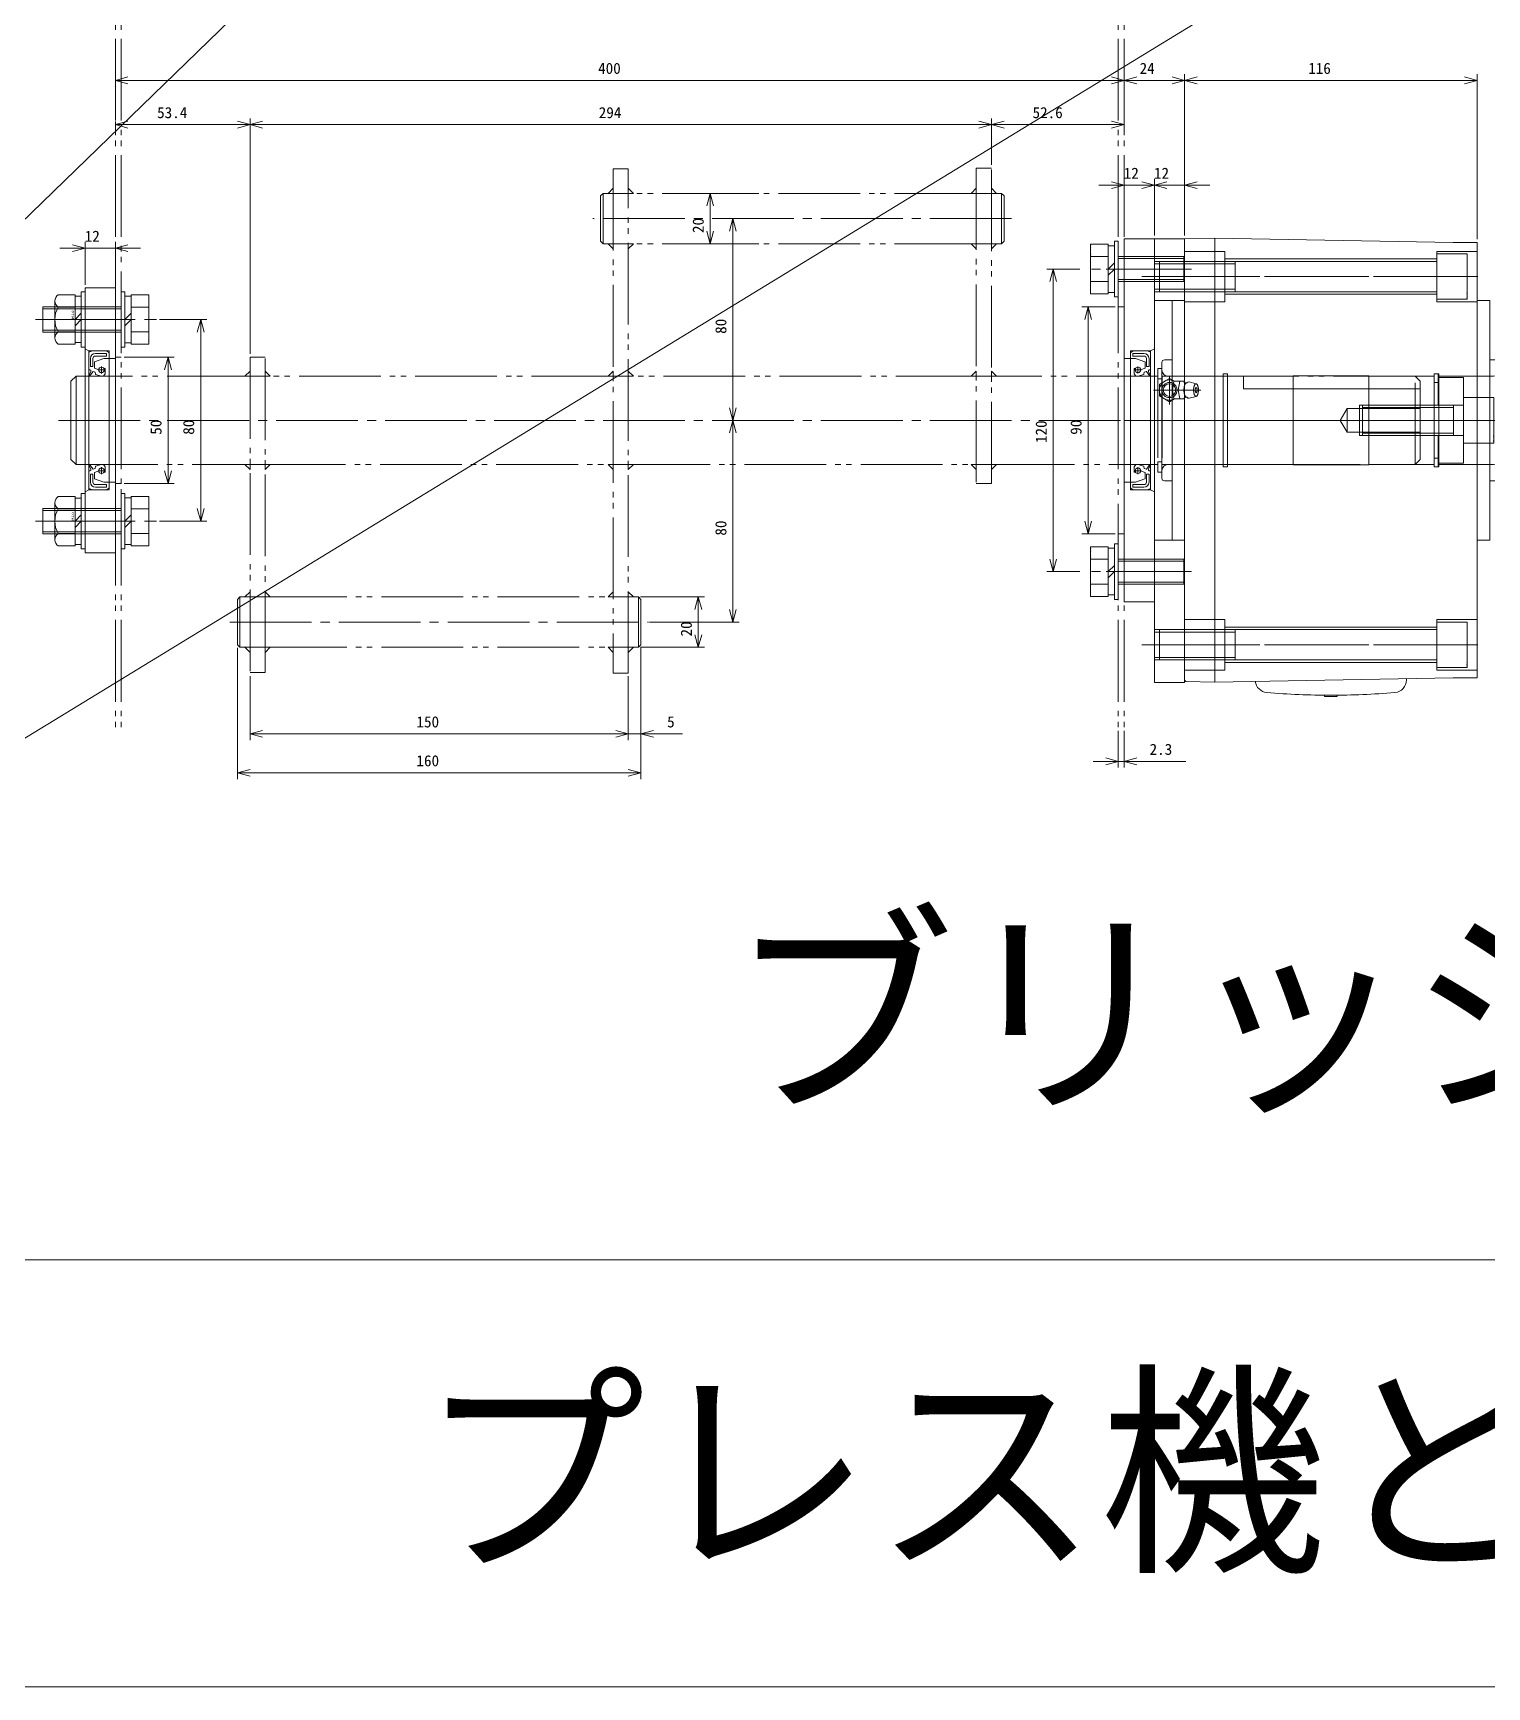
# Model space of a CAD drawing. Units: millimetres at full size. Extents: x -19442 to 19442, y -5866 to 5866.
# Drawn here: x -10055 to -9479, y 955 to 1610 of the extents above; entities that cross this region are included whole.
import ezdxf
from ezdxf.enums import TextEntityAlignment as Align

# ---------------------------------------------------------------- set-up
doc = ezdxf.new("R2010")
doc.units = ezdxf.units.MM
doc.header["$LTSCALE"] = 3.6
doc.linetypes.add('CHAIN2', pattern=[12, 9, -1, 1, -1])
doc.linetypes.add('DOUBLE_CHAIN2', pattern=[12.8, 9, -1, 0.6, -0.6, 0.6, -1])
for name, color, linetype, lineweight in [('0-2_06_PHANTOM', 2, 'DOUBLE_CHAIN2', 9), ('0-3_04_HIDDEN', 7, 'Continuous', 9), ('0-4_05_CENTER', 2, 'CHAIN2', 9), ('0-5_08_DIM', 3, 'Continuous', 9), ('0-6_0', 2, 'Continuous', 9), ('0-7_10_DRAFT', 1, 'Continuous', 9), ('0-8_03_かくれ線', 5, 'Continuous', 9), ('0-9_04_中心線', 4, 'CHAIN2', 9)]:
    doc.layers.add(name, color=color, linetype=linetype, lineweight=lineweight)
doc.styles.add('ＭＳ ゴシック', font='')
doc.styles.get('ＭＳ ゴシック').set_extended_font_data('MS Gothic')

# ---------------------------------------------------------------- blocks, each defined once
blk = doc.blocks.new('A$C7E374867_1')
at = {"layer": '0-6_0', "color": 134, "linetype": 'CHAIN2'}
blk.add_line((0, -29), (0, 14), dxfattribs=at)
at = {"layer": '0-6_0', "color": 134}
for p, q in [((-9.815, 11), (9.815, 11)), ((-9.815, 4), (-9.815, 11)), ((-4.908, 4), (-4.908, 11)), ((4.907, 4), (4.907, 11)), ((9.815, 4), (9.815, 11)), ((-11, 1.5), (11, 1.5)), ((-11, 1.5), (-11, 0)), ((-11, 0), (11, 0)), ((9.815, 4), (-9.815, 4)), ((-9.25, 4), (-9.25, 1.5)), ((-5, -26), (-5, 0)), ((-4.188, -26), (-4.188, 0)), ((0, 1.5), (-2.5, 4)), ((0, 4), (2.5, 1.5)), ((4.188, -26), (4.188, 0)), ((5, -26), (5, 0)), ((9.25, 1.5), (9.25, 4)), ((11, 0), (11, 1.5)), ((-5, -26), (5, -26))]:
    blk.add_line(p, q, dxfattribs=at)
at = {"layer": '0-7_10_DRAFT', "style": 'ＭＳ ゴシック', "width": 1.8}
blk.add_text('BT-M10x30L,SW,PW', height=0.2199, dxfattribs=at).set_placement((5.052, 10.658), align=Align.BOTTOM_LEFT)
blk = doc.blocks.new('B-M6Fa_1')
at = {"layer": '0-4_05_CENTER'}
for p, q in [((6.37, 0), (-12.407, 0)), ((0, 5.7), (0, -5.7))]:
    blk.add_line(p, q, dxfattribs=at)
at = {"layer": '0-6_0'}
for p, q in [((-7.75, 3.25), (-10.52, 2.5)), ((-5.95, 3.02), (-5.86, 3.5)), ((-1.78, 3.5), (-5.86, 3.5)), ((-3.44, 0), (-4.09, 3.5)), ((-3.44, 0), (-4.09, -3.5)), ((0.001, 4.619), (-1.938, 3.5)), ((-1.13, 0), (-1.78, 3.5)), ((-1.13, 0), (-1.78, -3.5)), ((4.001, 2.31), (0, 4.619)), ((4, -2.309), (4.001, 2.31)), ((-7.766, -3.246), (-10.52, -2.5)), ((-5.95, -3.03), (-5.86, -3.5)), ((-1.78, -3.5), (-5.86, -3.5)), ((0, -4.619), (-1.948, -3.5)), ((-0.001, -4.619), (4.001, -2.309))]:
    blk.add_line(p, q, dxfattribs=at)
for centre, radius, start, end in [((-4.917, 0), 6.553, 177.9664, 180.03989), ((-5.052, 0.005), 6.418, 175.85059, 177.96785), ((-5.349, 0.027), 6.12, 173.63202, 175.8523), ((-5.805, 0.079), 5.662, 171.24382, 173.64406), ((-6.362, 0.165), 5.097, 168.58025, 171.24551), ((-6.894, 0.273), 4.555, 165.59815, 168.58094), ((-7.784, 0.506), 3.635, 161.93405, 165.67588), ((-8.649, 0.788), 2.725, 156.94498, 161.9221), ((-8.776, 0.839), 2.588, 151.65853, 156.89798), ((-9.946, 1.496), 1.246, 141.72153, 152.69334), ((-10.461, 1.897), 0.595, 118.51372, 141.30554), ((-10.361, 1.708), 0.808, 101.48245, 118.31354), ((-10.679, 1.707), 0.809, 61.81619, 78.66177), ((-10.579, 1.897), 0.594, 38.75653, 61.62661), ((-11.087, 1.501), 1.238, 27.39046, 38.35018), ((-12.258, 0.842), 2.581, 23.13411, 28.41486), ((-12.388, 0.789), 2.722, 18.09944, 23.08688), ((-13.253, 0.507), 3.631, 14.34658, 18.08793), ((-14.14, 0.274), 4.549, 11.43597, 14.42398), ((-14.674, 0.166), 5.094, 8.76936, 11.43673), ((-15.233, 0.079), 5.659, 6.36998, 8.77107), ((-15.688, 0.027), 6.117, 4.16079, 6.38204), ((-15.986, 0.005), 6.416, 2.04476, 4.16249), ((-16.122, 0), 6.552, 359.97243, 2.04622), ((-7.61, 2.29), 0.97, 35.33146, 98.29711), ((-6.62, 4.08), 1.254, 260.76464, 322.12504), ((-6.851, 2.269), 0.582, 73.64689, 86.90584), ((-6.825, 2.362), 0.486, 57.75197, 73.54546), ((-6.951, 2.166), 0.719, 46.87397, 57.55865), ((-7.178, 1.915), 1.056, 39.89055, 47.19995), ((-7.4, 1.729), 1.346, 34.20171, 39.89688), ((-7.713, 1.516), 1.725, 29.76636, 34.21198), ((-8.09, 1.299), 2.159, 26.24113, 29.81299), ((-8.48, 1.106), 2.595, 23.2795, 26.24598), ((-8.877, 0.935), 3.027, 20.74132, 23.28403), ((-9.303, 0.773), 3.483, 18.5387, 20.75273), ((-9.736, 0.628), 3.94, 16.58691, 18.54062), ((-10.142, 0.507), 4.363, 14.82437, 16.58861), ((-10.551, 0.398), 4.786, 13.21736, 14.82857), ((-10.952, 0.304), 5.198, 11.73384, 13.21813), ((-11.312, 0.229), 5.566, 10.34855, 11.7346), ((-11.659, 0.165), 5.918, 9.04756, 10.35061), ((-11.982, 0.114), 6.246, 7.81202, 9.04796), ((-12.258, 0.076), 6.525, 6.62939, 7.81242), ((-12.509, 0.047), 6.777, 5.49258, 6.63058), ((-12.727, 0.026), 6.996, 4.38928, 5.49284), ((-12.894, 0.013), 7.164, 3.31189, 4.38953), ((-13.028, 0.005), 7.298, 2.256, 3.31272), ((-13.125, 0.001), 7.395, 1.21107, 2.2562), ((-13.17, 0), 7.44, 0.17244, 1.21127), ((-13.177, 0), 7.447, 359.13759, 0.17316), ((0, 0), 3.998, 241.09409, 118.90598), ((-4.921, 0), 6.549, 180.03374, 182.10861), ((-5.06, -0.006), 6.41, 182.1069, 184.22667), ((-5.363, -0.028), 6.106, 184.22514, 186.45033), ((-5.824, -0.082), 5.642, 186.43876, 188.84701), ((-6.371, -0.167), 5.088, 188.84476, 191.51517), ((-6.944, -0.284), 4.504, 191.51275, 194.52981), ((-7.807, -0.512), 3.611, 194.46606, 198.22866), ((-8.581, -0.766), 2.796, 198.23555, 203.09549), ((-8.996, -0.943), 2.345, 203.09118, 208.88224), ((-9.959, -1.491), 1.238, 208.19575, 219.18137), ((-10.343, -1.8), 0.744, 219.46477, 237.72824), ((-10.505, -2.073), 0.427, 236.54204, 268.20608), ((-10.536, -2.068), 0.432, 272.36908, 303.83259), ((-10.7, -1.797), 0.749, 302.6364, 320.7886), ((-11.091, -1.485), 1.249, 321.05895, 331.85798), ((-12.05, -0.941), 2.352, 331.18165, 336.93954), ((-12.463, -0.765), 2.8, 336.93566, 341.78999), ((-13.237, -0.51), 3.615, 341.79703, 345.55458), ((-14.102, -0.283), 4.509, 345.49083, 348.50417), ((-14.672, -0.166), 5.092, 348.50179, 351.1703), ((-15.219, -0.081), 5.645, 351.16805, 353.57517), ((-15.68, -0.028), 6.109, 353.56363, 355.78791), ((-15.982, -0.006), 6.412, 355.78637, 357.90563), ((-16.119, 0), 6.55, 357.90394, 359.97858), ((-7.61, -2.29), 0.968, 261.70278, 324.66854), ((-6.62, -4.08), 1.246, 37.87496, 99.23547), ((-6.875, -2.229), 0.626, 278.74543, 291.09629), ((-6.841, -2.321), 0.529, 291.19587, 305.7559), ((-6.995, -2.111), 0.789, 305.93802, 315.73234), ((-7.263, -1.841), 1.169, 315.40356, 322.02638), ((-7.49, -1.663), 1.458, 322.02507, 327.32419), ((-7.824, -1.449), 1.854, 327.31689, 331.47742), ((-8.218, -1.233), 2.304, 331.43327, 334.78891), ((-8.613, -1.046), 2.74, 334.78507, 337.60498), ((-9.017, -0.88), 3.177, 337.60097, 340.02824), ((-9.446, -0.723), 3.635, 340.01776, 342.14276), ((-9.878, -0.584), 4.088, 342.14116, 344.03036), ((-10.282, -0.468), 4.508, 344.02878, 345.73941), ((-10.687, -0.365), 4.927, 345.7355, 347.30257), ((-11.081, -0.276), 5.33, 347.30185, 348.75032), ((-11.433, -0.206), 5.69, 348.7496, 350.10503), ((-11.771, -0.147), 6.032, 350.10319, 351.38665), ((-12.084, -0.099), 6.349, 351.38625, 352.60565), ((-12.349, -0.065), 6.617, 352.60522, 353.77077), ((-12.587, -0.039), 6.855, 353.76965, 354.89377), ((-12.791, -0.02), 7.061, 354.89351, 355.9849), ((-12.945, -0.009), 7.215, 355.98466, 357.05355), ((-13.064, -0.003), 7.334, 357.05275, 358.1012), ((-13.147, 0), 7.417, 358.101, 359.13779), ((0, 0), 4, 298.95501, 299.99998)]:
    blk.add_arc(centre, radius, start, end, dxfattribs=at)
blk.add_ellipse((-10.582, 0), major_axis=(0, 1.05), ratio=0.382251, dxfattribs=at)
blk = doc.blocks.new('STWS35a_1')
at = {"layer": '0-6_0'}
for points in [[(1.6, 20.5), (0, 20.5), (0, 16.5), (1.6, 16.5)], [(1.6, -20.5), (0, -20.5), (0, -16.5), (1.6, -16.5)]]:
    blk.add_lwpolyline(points, close=True, dxfattribs=at)
at = {"layer": '0-7_10_DRAFT'}
blk.add_line((1.6, 0), (0, 0), dxfattribs=at)
blk = doc.blocks.new('AE2081E0a_1')
at = {"layer": '0-6_0'}
for p, q in [((0, 26.938), (0, 20.1)), ((0.979, 27.489), (0.055, 27.028)), ((0.979, 27.489), (0.055, 27.028)), ((6.969, 27.5), (1.024, 27.5)), ((6.969, 27.5), (1.024, 27.5)), ((0.1, 20), (0.553, 20)), ((2.173, 20.743), (2.173, 23.095)), ((3.9, 20), (2.236, 20.65)), ((2.24, 23.189), (5.984, 24.494)), ((7.05, 25.5), (2.607, 25.5)), ((3.625, 20), (6.375, 20)), ((5, 21.375), (5, 18.625)), ((6.4, 20.52), (5.97, 20.52)), ((6.017, 24.5), (7.9, 24.5)), ((6.5, 18.545), (6.5, 20.42)), ((1.767, 19.416), (2.459, 19.135)), ((1.767, -19.416), (2.459, -19.135)), ((5, -21.375), (5, -18.625)), ((6.5, -18.545), (6.5, -20.42)), ((0, -26.938), (0, -20.1)), ((0.1, -20), (0.553, -20)), ((2.173, -20.743), (2.173, -23.095)), ((3.9, -20), (2.236, -20.65)), ((2.24, -23.189), (5.984, -24.494)), ((7.05, -25.5), (2.607, -25.5)), ((3.625, -20), (6.375, -20)), ((6.4, -20.52), (5.97, -20.52)), ((6.017, -24.5), (7.9, -24.5)), ((0.979, -27.489), (0.055, -27.028)), ((0.979, -27.489), (0.055, -27.028)), ((6.969, -27.5), (1.024, -27.5)), ((6.969, -27.5), (1.024, -27.5))]:
    blk.add_line(p, q, dxfattribs=at)
for points in [[(0, 26.938), (0, 20.1), (0, 17.5)], [(2.607, 26.5), (7.05, 26.5), (7.05, 25.5)], [(7.76, 27), (7.724, 27), (7.026, 27.482)], [(7.76, 27), (7.724, 27), (7.026, 27.482)], [(8, 24.6), (8, 26.5), (7.86, 26.715), (7.86, 26.9)], [(8, 17.5), (8, 24.6), (8, 26.5), (7.86, 26.715), (7.86, 26.9)], [(0.803, 19.75), (0.803, 19.171), (0, 17.775), (0.292, 17.5), (1.649, 19.382)], [(1.607, 24.5), (1.607, 21.385), (0.607, 21.385), (0.607, 24.5)], [(2.549, 19.03), (2.673, 18.491), (2.673, 18.162)], [(2.673, 18.162), (5, 17.5), (5.837, 17.5), (6.484, 18.49)], [(0.803, -19.75), (0.803, -19.171), (0, -17.775), (0.292, -17.5), (1.649, -19.382)], [(0, -26.938), (0, -20.1), (0, -17.5)], [(2.549, -19.03), (2.673, -18.491), (2.673, -18.162)], [(2.673, -18.162), (5, -17.5), (5.837, -17.5), (6.484, -18.49)], [(8, -17.5), (8, -24.6), (8, -26.5), (7.86, -26.715), (7.86, -26.9)], [(1.607, -24.5), (1.607, -21.385), (0.607, -21.385), (0.607, -24.5)], [(2.607, -26.5), (7.05, -26.5), (7.05, -25.5)], [(8, -24.6), (8, -26.5), (7.86, -26.715), (7.86, -26.9)], [(7.76, -27), (7.724, -27), (7.026, -27.482)], [(7.76, -27), (7.724, -27), (7.026, -27.482)]]:
    blk.add_lwpolyline(points, dxfattribs=at)
for centre in [(5, 20), (5, -20)]:
    blk.add_circle(centre, 1.1, dxfattribs=at)
for centre, radius, start, end in [((0.1, 26.938), 0.1, 116.56505, 180), ((0.1, 26.938), 0.1, 116.56505, 180), ((2.607, 24.5), 2, 90, 180), ((1.024, 27.4), 0.1, 90, 116.56505), ((1.024, 27.4), 0.1, 90, 116.56505), ((6.969, 27.4), 0.1, 55.38044, 90), ((6.969, 27.4), 0.1, 55.38044, 90), ((7.76, 26.9), 0.1, 0, 90), ((7.76, 26.9), 0.1, 0, 90), ((0.1, 20.1), 0.1, 180, 270), ((0.553, 19.75), 0.25, 360, 90), ((2.607, 24.5), 1, 90, 180), ((2.273, 23.095), 0.1, 109.21481, 180), ((2.273, 20.743), 0.1, 180, 248.66025), ((5, 20), 1.1, 180, 28.18847), ((6.017, 24.4), 0.1, 90, 109.21481), ((6.4, 20.42), 0.1, 360, 90), ((7.9, 24.6), 0.1, 270, 0), ((1.73, 19.323), 0.1, 67.88461, 144.21845), ((2.402, 18.996), 0.15, 12.98752, 67.88461), ((6.4, 18.545), 0.1, 326.87019, 0), ((1.73, -19.323), 0.1, 215.78155, 292.11539), ((2.402, -18.996), 0.15, 292.11539, 347.01248), ((5, -20), 1.1, 331.81153, 180), ((6.4, -18.545), 0.1, 360, 33.12981), ((0.1, -20.1), 0.1, 90, 180), ((0.553, -19.75), 0.25, 270, 0), ((2.607, -24.5), 2, 180, 270), ((2.607, -24.5), 1, 180, 270), ((2.273, -20.743), 0.1, 111.33975, 180), ((2.273, -23.095), 0.1, 180, 250.78519), ((6.017, -24.4), 0.1, 250.78519, 270), ((6.4, -20.42), 0.1, 270, 0), ((7.9, -24.6), 0.1, 360, 90), ((0.1, -26.938), 0.1, 180, 243.43495), ((0.1, -26.938), 0.1, 180, 243.43495), ((1.024, -27.4), 0.1, 243.43495, 270), ((1.024, -27.4), 0.1, 243.43495, 270), ((6.969, -27.4), 0.1, 270, 304.61956), ((6.969, -27.4), 0.1, 270, 304.61956), ((7.76, -26.9), 0.1, 270, 360), ((7.76, -26.9), 0.1, 270, 0)]:
    blk.add_arc(centre, radius, start, end, dxfattribs=at)
at = {"layer": '0-7_10_DRAFT'}
for p, q in [((8, 17.5), (0, 17.5)), ((0, 0), (8, 0)), ((8, -17.5), (0, -17.5))]:
    blk.add_line(p, q, dxfattribs=at)
blk = doc.blocks.new('A$C115E53E3_1')
at = {"layer": '0-2_06_PHANTOM', "color": 7}
for p, q in [((-176, 90), (-314.5, 90)), ((-176, 70), (-314.5, 70)), ((-533, 17.5), (-533, -17.5)), ((-320, 17.5), (-458.5, 17.5)), ((-175.5, 17.5), (-314, 17.5)), ((-104, 17.5), (-169.5, 17.5)), ((-104, 17.5), (-104, -17.5)), ((-102.25, 16.5), (-104, 16.5)), ((-102.25, 17.5), (-102.25, -17.5)), ((-2, -17.5), (-2, 17.5)), ((-458.5, -17.5), (-320, -17.5)), ((-314, -17.5), (-175.5, -17.5)), ((-169.5, -17.5), (-104, -17.5)), ((-102.25, -16.5), (-104, -16.5)), ((-458, -70), (-319.5, -70)), ((-458, -90), (-319.5, -90))]:
    blk.add_line(p, q, dxfattribs=at)
for points in [[(-314, -100.254), (-314, 99.746), (-320, 99.746), (-320, -100.254)], [(-176, 100), (-176, -25.106), (-170, -25.106), (-170, 100)], [(-458, -100), (-458, 25.106), (-464, 25.106), (-464, -100)]]:
    blk.add_lwpolyline(points, close=True, dxfattribs=at)
at = {"layer": '0-2_06_PHANTOM', "color": 3}
for points in [[(-320, 90), (-322, 90), (-320, 92)], [(-314, 90), (-312, 90), (-314, 92)], [(-176, 90), (-178, 90), (-176, 92)], [(-170, 90), (-168, 90), (-170, 92)], [(-320, 70), (-322, 70), (-320, 68)], [(-314, 70), (-312, 70), (-314, 68)], [(-176, 70), (-178, 70), (-176, 68)], [(-170, 70), (-168, 70), (-170, 68)], [(-464, 17.5), (-466, 17.5), (-464, 19.5)], [(-458, 17.5), (-456, 17.5), (-458, 19.5)], [(-320, 17.5), (-322, 17.5), (-320, 19.5)], [(-314, 17.5), (-312, 17.5), (-314, 19.5)], [(-176, 17.5), (-178, 17.5), (-176, 19.5)], [(-170, 17.5), (-168, 17.5), (-170, 19.5)], [(-464, -17.5), (-466, -17.5), (-464, -19.5)], [(-458, -17.5), (-456, -17.5), (-458, -19.5)], [(-320, -17.5), (-322, -17.5), (-320, -19.5)], [(-314, -17.5), (-312, -17.5), (-314, -19.5)], [(-176, -17.5), (-178, -17.5), (-176, -19.5)], [(-170, -17.5), (-168, -17.5), (-170, -19.5)], [(-464, -70), (-466, -70), (-464, -68)], [(-458, -70), (-456, -70), (-458, -68)], [(-320, -70), (-322, -70), (-320, -68)], [(-314, -70), (-312, -70), (-314, -68)], [(-464, -90), (-466, -90), (-464, -92)], [(-458, -90), (-456, -90), (-458, -92)], [(-320, -90), (-322, -90), (-320, -92)], [(-314, -90), (-312, -90), (-314, -92)]]:
    blk.add_lwpolyline(points, close=True, dxfattribs=at)
at = {"layer": '0-2_06_PHANTOM', "color": 7}
for points in [[(-324, 70), (-325, 71), (-325, 89), (-324, 90)], [(-320.5, 70), (-324, 70), (-324, 90), (-320.5, 90)], [(-170, 70), (-166, 70), (-166, 90), (-170, 90)], [(-166, 70), (-165, 71), (-165, 89), (-166, 90)], [(-464.5, 17.5), (-533, 17.5), (-535, 15.5), (-535, -15.5), (-533, -17.5), (-464.5, -17.5)], [(-102.25, -17.5), (-2, -17.5), (0, -15.5), (0, 15.5), (-2, 17.5), (-102.25, 17.5)], [(-468, -70), (-469, -71), (-469, -89), (-468, -90)], [(-464, -70), (-468, -70), (-468, -90), (-464, -90)], [(-313.5, -70), (-310, -70), (-310, -90), (-313.5, -90)], [(-310, -70), (-309, -71), (-309, -89), (-310, -90)]]:
    blk.add_lwpolyline(points, dxfattribs=at)
at = {"layer": '0-3_04_HIDDEN'}
for p, q in [((-314, 90), (-320, 90)), ((-170, 90), (-176, 90)), ((-314, 70), (-320, 70)), ((-170, 70), (-176, 70)), ((-458, 17.5), (-464, 17.5)), ((-464, 17.5), (-458, 17.5)), ((-320, 17.5), (-314, 17.5)), ((-176, 17.5), (-170, 17.5)), ((-170, 17.5), (-176, 17.5)), ((-29, 4.75), (-31.742, 0)), ((-31.742, 0), (-29, -4.75)), ((-24, 6), (0, 6)), ((-24, -6), (-24, 6)), ((-29, -4.75), (0, -4.75)), ((-24, -6), (0, -6)), ((-458, -17.5), (-464, -17.5)), ((-464, -17.5), (-458, -17.5)), ((-320, -17.5), (-314, -17.5)), ((-176, -17.5), (-170, -17.5)), ((-170, -17.5), (-176, -17.5)), ((-464, -70), (-458, -70)), ((-320, -70), (-314, -70)), ((-464, -90), (-458, -90)), ((-320, -90), (-314, -90))]:
    blk.add_line(p, q, dxfattribs=at)
for points in [[(0, 12.5), (-70, 12.5), (-70, 17.5)], [(-29, -4.75), (-29, 4.75), (0, 4.75)]]:
    blk.add_lwpolyline(points, dxfattribs=at)
at = {"layer": '0-4_05_CENTER'}
for p, q in [((-162, 80), (-328, 80)), ((-540, 0), (5, 0)), ((-472, -80), (-306, -80))]:
    blk.add_line(p, q, dxfattribs=at)
at = {"layer": '0-5_08_DIM'}
blk.add_line((0, 15.5), (0, -15.5), dxfattribs=at)
blk = doc.blocks.new('A$C1A3C2C0C_1_1_1')
at = {"layer": '0-6_0', "color": 134, "linetype": 'CHAIN2'}
blk.add_line((0, -34), (0, 14), dxfattribs=at)
at = {"layer": '0-6_0', "color": 134}
for p, q in [((-9.815, 11), (9.815, 11)), ((-9.815, 4), (-9.815, 11)), ((-4.908, 4), (-4.908, 11)), ((4.907, 4), (4.907, 11)), ((9.815, 4), (9.815, 11)), ((-11, 1.5), (11, 1.5)), ((-11, 1.5), (-11, 0)), ((-11, 0), (11, 0)), ((9.815, 4), (-9.815, 4)), ((-9.25, 4), (-9.25, 1.5)), ((-5, -31), (-5, 0)), ((-4.188, -31), (-4.188, 0)), ((0, 1.5), (-2.5, 4)), ((0, 4), (2.5, 1.5)), ((4.188, -31), (4.188, 0)), ((5, -31), (5, 0)), ((9.25, 1.5), (9.25, 4)), ((11, 0), (11, 1.5)), ((-5, -31), (5, -31))]:
    blk.add_line(p, q, dxfattribs=at)
at = {"layer": '0-7_10_DRAFT', "style": 'ＭＳ ゴシック', "width": 1.8}
blk.add_text('BT-M10x35L,SW,PW', height=0.2199, dxfattribs=at).set_placement((5.1, 10.658), align=Align.BOTTOM_LEFT)
blk = doc.blocks.new('M10Nza_1_1_1')
at = {"layer": '0-6_0', "color": 134}
for p, q in [((-9.8, 4), (-9.8, 10.687)), ((-7.35, 12), (7.35, 12)), ((-4.9, 4), (-4.9, 10.687)), ((4.9, 10.687), (4.9, 4)), ((9.8, 10.687), (9.8, 4)), ((-9.8, 4), (9.8, 4)), ((-9.2, 1.5), (-9.2, 4)), ((0, 1.5), (-2.5, 4)), ((0, 4), (2.5, 1.5)), ((9.2, 4), (9.2, 1.5))]:
    blk.add_line(p, q, dxfattribs=at)
at = {"layer": '0-6_0', "color": 134, "linetype": 'CHAIN2'}
blk.add_line((0, 12), (0, 0), dxfattribs=at)
at = {"layer": '0-6_0', "color": 134}
blk.add_lwpolyline([(-11, 1.5), (11, 1.5), (11, 0), (-11, 0)], close=True, dxfattribs=at)
for centre, radius, start, end in [((-7.35, 9.058), 2.942, 33.626, 146.374), ((0, 2.2), 9.8, 60, 120), ((7.35, 9.058), 2.942, 33.626, 146.374)]:
    blk.add_arc(centre, radius, start, end, dxfattribs=at)
at = {"layer": '0-7_10_DRAFT', "style": 'ＭＳ ゴシック', "width": 1.8}
blk.add_text('M10', height=0.9164, dxfattribs=at).set_placement((0.256, 4.117), align=Align.BOTTOM_LEFT)
blk = doc.blocks.new('A$C626323E2_1')
at = {"layer": '0-3_04_HIDDEN'}
for p, q in [((1.5, 27.5), (0, 28.366)), ((1.5, 27.5), (9.5, 27.5)), ((9.5, 24.5), (12, 24.5)), ((9.5, -24.5), (12, -24.5)), ((1.5, -27.5), (0, -28.366))]:
    blk.add_line(p, q, dxfattribs=at)
blk.add_lwpolyline([(1.5, -27.5), (9.5, -27.5), (9.5, 27.5)], dxfattribs=at)
at = {"layer": '0-4_05_CENTER'}
for p, q in [((-7.166, 60), (19.076, 60)), ((-7.166, -60), (19.076, -60))]:
    blk.add_line(p, q, dxfattribs=at)
at = {"layer": '0-6_0', "color": 134}
blk.add_lwpolyline([(0, 72), (12, 72), (12, -72), (0, -72)], close=True, dxfattribs=at)
at = {"layer": '0-7_10_DRAFT'}
for p, q in [((1.5, 27.5), (1.5, -27.5)), ((12, 0), (0, 0))]:
    blk.add_line(p, q, dxfattribs=at)
blk = doc.blocks.new('A$C31470147_1')
at = {"layer": '0-3_04_HIDDEN'}
for p, q in [((1.5, 27.5), (0, 28.366)), ((1.5, 27.5), (9.5, 27.5)), ((9.5, 24.5), (12, 24.5)), ((9.5, -24.5), (12, -24.5)), ((1.5, -27.5), (0, -28.366))]:
    blk.add_line(p, q, dxfattribs=at)
blk.add_lwpolyline([(1.5, -27.5), (9.5, -27.5), (9.5, 27.5)], dxfattribs=at)
at = {"layer": '0-4_05_CENTER'}
for p, q in [((18, 40), (-6, 40)), ((18, -40), (-6, -40))]:
    blk.add_line(p, q, dxfattribs=at)
at = {"layer": '0-6_0', "color": 134}
blk.add_lwpolyline([(0, 52.5), (12, 52.5), (12, -52.5), (0, -52.5)], close=True, dxfattribs=at)
at = {"layer": '0-7_10_DRAFT'}
for p, q in [((1.5, 27.5), (1.5, -27.5)), ((12, 0), (0, 0))]:
    blk.add_line(p, q, dxfattribs=at)
blk = doc.blocks.new('GM-SHYF-RH 0.4kW、1／160、＊＊V、60Hzc_1')
at = {"layer": '0-6_0'}
for p, q in [((12, 72.22), (106.5, 70.57)), ((0, -15.771), (0, 72.01)), ((106.5, 70.57), (116, 70.57)), ((116, 70.57), (116, -15.771)), ((121, 47.5), (116, 47.5)), ((121, 47.5), (121, -47.5)), ((124, 24), (121, 24)), ((125, -23), (125, 23)), ((12, -15.771), (12, -103.763)), ((116, -15.771), (116, -102.113)), ((124, -24), (121, -24)), ((121, -47.5), (116, -47.5)), ((0.5, -103.562), (12, -103.763)), ((12, -103.762), (106.5, -102.113)), ((88, -102.939), (88, -102.436)), ((106.5, -102.113), (116, -102.113)), ((55.5, -109.5), (55.5, -108.989)), ((55.5, -109.5), (60.5, -109.5)), ((60.5, -109.5), (60.5, -108.989))]:
    blk.add_line(p, q, dxfattribs=at)
for points in [[(0, 72.01), (12, 72.22), (12, -15.771)], [(0, -15.771), (0, -103.053), (0.5, -103.562)]]:
    blk.add_lwpolyline(points, dxfattribs=at)
for centre, radius, start, end in [((124, 23), 1, 0, 90), ((124, -23), 1, 270, 0), ((33, -102.939), 5, 186.2447, 265.13859), ((83, -102.939), 5, 274.86141, 0), ((58, 191), 300, 265.13859, 270), ((58, 191), 300, 270, 274.86141)]:
    blk.add_arc(centre, radius, start, end, dxfattribs=at)
at = {"layer": '0-8_03_かくれ線'}
for p, q in [((16, 64), (100, 64)), ((-5, -47.5), (-5, 47.5)), ((-5, 47.5), (0, 47.5)), ((16, 50), (100, 50)), ((-9, -23), (-9, 23)), ((-8, 24), (-5, 24)), ((15.25, 17.5), (-6.5, 17.5)), ((17, 18.5), (15.25, 18.5)), ((15.25, 18.5), (15.25, -18.5)), ((17, 18.5), (17, -18.5)), ((17, 17.5), (43, 17.5)), ((43, 17.7), (73, 17.7)), ((73, 17.7), (73, -17.7)), ((73, 17.5), (99, 17.5)), ((99, 18.5), (100.75, 18.5)), ((99, 18.5), (99, -18.5)), ((100.75, 18.5), (100.75, -18.5)), ((100.75, 17.5), (122.5, 17.5)), ((15.25, -17.5), (-6.5, -17.5)), ((17, -18.5), (15.25, -18.5)), ((17, -17.5), (43, -17.5)), ((73, -17.5), (99, -17.5)), ((99, -18.5), (100.75, -18.5)), ((100.75, -17.5), (122.5, -17.5)), ((-8, -24), (-5, -24)), ((-5, -47.5), (0, -47.5)), ((16, -82), (100, -82)), ((16, -96), (100, -96))]:
    blk.add_line(p, q, dxfattribs=at)
for points in [[(0, 67), (16, 67), (16, 47), (0, 47)], [(116, 67), (100, 67), (100, 47), (116, 47)], [(43, 17.7), (43, -17.7), (73, -17.7)], [(0, -79), (16, -79), (16, -99), (0, -99)], [(116, -79), (100, -79), (100, -99), (116, -99)]]:
    blk.add_lwpolyline(points, dxfattribs=at)
for centre, radius, start, end in [((-8, 23), 1, 90, 180), ((-6.5, 20), 2.5, 180, 270), ((122.5, 20), 2.5, 270, 0), ((-6.5, -20), 2.5, 90, 180), ((122.5, -20), 2.5, 0, 90), ((-8, -23), 1, 180, 270)]:
    blk.add_arc(centre, radius, start, end, dxfattribs=at)
at = {"layer": '0-9_04_中心線'}
for p, q in [((-2.543, 57), (118.757, 57)), ((125, 0), (-9, 0)), ((-2.543, -89), (118.757, -89))]:
    blk.add_line(p, q, dxfattribs=at)
blk = doc.blocks.new('M6tz_1')
at = {"layer": '0-3_04_HIDDEN'}
for radius in [3, 2.5]:
    blk.add_circle((0, 0), radius, dxfattribs=at)
at = {"layer": '0-4_05_CENTER'}
for p, q in [((5.676, 0), (-5.676, 0)), ((0, -5.676), (0, 5.676))]:
    blk.add_line(p, q, dxfattribs=at)
blk = doc.blocks.new('A$C631057ED_1')
at = {"layer": '0-3_04_HIDDEN'}
for p, q in [((0, 63), (12, 63)), ((0, 62), (12, 62)), ((0, 52), (12, 52)), ((0, 51), (12, 51)), ((0, 47.5), (12, 47.5)), ((0, -47.5), (12, -47.5)), ((0, -83), (12, -83)), ((0, -84), (12, -84)), ((0, -94), (12, -94)), ((0, -95), (12, -95))]:
    blk.add_line(p, q, dxfattribs=at)
at = {"layer": '0-4_05_CENTER'}
for p, q in [((-5, 57), (17, 57)), ((-5, -89), (17, -89))]:
    blk.add_line(p, q, dxfattribs=at)
at = {"layer": '0-6_0', "color": 134}
blk.add_lwpolyline([(0, -104), (12, -104), (12, 72), (0, 72)], close=True, dxfattribs=at)
at = {"layer": '0-7_10_DRAFT'}
blk.add_line((0, 0), (12, 0), dxfattribs=at)
at = {"layer": '0-6_0', "xscale": -1}
blk.add_blockref('M6tz_1', (6, 12), dxfattribs=at)
blk = doc.blocks.new('A$C415A6936_1')
at = {"layer": '0-3_04_HIDDEN', "linetype": 'CHAIN2'}
blk.add_line((0, -41.5), (0, 13.5), dxfattribs=at)
at = {"layer": '0-3_04_HIDDEN'}
for p, q in [((9, 0), (-9, 0)), ((-6, -40), (-6, 0)), ((6, -40), (6, 0)), ((-6, -4), (6, -4)), ((-5.053, -40), (-5.053, -4)), ((5.053, -40), (5.053, -4)), ((-6, -40), (6, -40))]:
    blk.add_line(p, q, dxfattribs=at)
blk.add_lwpolyline([(9, 0), (9, 12), (-9, 12), (-9, 0)], dxfattribs=at)
at = {"layer": '0-7_10_DRAFT', "style": 'ＭＳ ゴシック', "width": 1.9}
blk.add_text('CS-M12x40L', height=0.2199, dxfattribs=at).set_placement((6.067, 11.658), align=Align.BOTTOM_LEFT)
blk = doc.blocks.new('A$C564416E9_1')
at = {"layer": '0-6_0'}
for points in [[(0, 17), (-10, 17), (-10, 6), (0, 6)], [(0, -17), (-10, -17), (-10, -6), (0, -6)]]:
    blk.add_lwpolyline(points, close=True, dxfattribs=at)
at = {"layer": '0-7_10_DRAFT'}
blk.add_line((-10, 0), (0, 0), dxfattribs=at)
blk = doc.blocks.new('A$C04153C8E_1')
at = {"layer": '0-6_0'}
for points in [[(0, 18.5), (-1.6, 18.5), (-1.6, 15), (0, 15)], [(0, -18.5), (-1.6, -18.5), (-1.6, -15), (0, -15)]]:
    blk.add_lwpolyline(points, close=True, dxfattribs=at)
at = {"layer": '0-7_10_DRAFT'}
blk.add_line((0, 0), (-1.6, 0), dxfattribs=at)
blk = doc.blocks.new('A$C169F6710_1')
at = {"layer": '0-3_04_HIDDEN', "linetype": 'CHAIN2'}
blk.add_line((0, -111.5), (0, 13.5), dxfattribs=at)
at = {"layer": '0-3_04_HIDDEN'}
for p, q in [((9, 0), (-9, 0)), ((-6, -110), (-6, 0)), ((6, -110), (6, 0)), ((-6, -80), (6, -80)), ((-5.053, -110), (-5.053, -80)), ((5.053, -110), (5.053, -80)), ((-6, -110), (6, -110))]:
    blk.add_line(p, q, dxfattribs=at)
blk.add_lwpolyline([(9, 0), (9, 12), (-9, 12), (-9, 0)], dxfattribs=at)
at = {"layer": '0-7_10_DRAFT', "style": 'ＭＳ ゴシック', "width": 1.9}
blk.add_text('CS-M12x110L', height=0.2199, dxfattribs=at).set_placement((5.794, 11.658), align=Align.BOTTOM_LEFT)
blk = doc.blocks.new('_Open30')
at = {"layer": '0-5_08_DIM', "color": 4}
blk.add_line((0, 0), (-1, 0), dxfattribs=at)
blk.add_lwpolyline([(-1, 0.26795), (0, 0), (-1, -0.26795)], dxfattribs=at)

msp = doc.modelspace()

# ---------------------------------------------------------------- linework, layer by layer
at = {"layer": '0-2_06_PHANTOM', "color": 7}
for p, q in [((-10022.566, 1838.554), (-10022.566, 1335.079)), ((-10020.266, 1838.554), (-10020.266, 1335.079)), ((-9624.866, 1838.554), (-9624.866, 1335.079)), ((-9622.566, 1838.554), (-9622.566, 1335.079))]:
    msp.add_line(p, q, dxfattribs=at)
at = {"layer": '0-3_04_HIDDEN'}
for p, q in [((-9624.866, 1501.921), (-9622.566, 1501.921)), ((-10022.566, 1481.921), (-10020.266, 1481.921)), ((-10022.566, 1431.921), (-10020.266, 1431.921)), ((-9624.866, 1411.921), (-9622.566, 1411.921))]:
    msp.add_line(p, q, dxfattribs=at)
at = {"layer": '0-5_08_DIM'}
for p, q in [((-10022.566, 1577.919), (-10022.566, 1594.225)), ((-9622.566, 1580.013), (-9622.566, 1594.225)), ((-9622.566, 1580.013), (-9622.566, 1594.225)), ((-9598.566, 1530.171), (-9598.566, 1594.225)), ((-9598.566, 1530.182), (-9598.566, 1594.225)), ((-9482.565, 1528.742), (-9482.565, 1594.225)), ((-10017.566, 1591.725), (-9627.566, 1591.725)), ((-9603.566, 1591.725), (-9617.566, 1591.725)), ((-9593.566, 1591.725), (-9487.565, 1591.725)), ((-9627.566, 1550.149), (-9632.566, 1550.149)), ((-9622.566, 1530.171), (-9622.566, 1552.649)), ((-9610.566, 1550.149), (-9622.566, 1550.149)), ((-9615.566, 1550.149), (-9620.566, 1550.149)), ((-9610.566, 1530.171), (-9610.566, 1552.649)), ((-9610.566, 1530.171), (-9610.566, 1552.649)), ((-9610.566, 1550.149), (-9598.566, 1550.149)), ((-9605.566, 1550.149), (-9600.566, 1550.149)), ((-9598.566, 1530.171), (-9598.566, 1552.649)), ((-9593.566, 1550.149), (-9588.566, 1550.149)), ((-9767.415, 1546.921), (-9789.204, 1546.921)), ((-9786.704, 1541.921), (-9786.704, 1531.921)), ((-9776.449, 1536.921), (-9780.199, 1536.921)), ((-9777.699, 1531.921), (-9777.699, 1461.921)), ((-10039.566, 1525.167), (-10044.566, 1525.167)), ((-10034.566, 1510.671), (-10034.566, 1527.667)), ((-10022.566, 1525.167), (-10034.566, 1525.167)), ((-10022.566, 1510.671), (-10022.566, 1527.667)), ((-10017.566, 1525.167), (-10012.566, 1525.167)), ((-9767.415, 1526.921), (-9789.204, 1526.921)), ((-9640.116, 1516.921), (-9653.187, 1516.921)), ((-9650.687, 1401.921), (-9650.687, 1511.921)), ((-9626.116, 1501.921), (-9639.354, 1501.921)), ((-10005.016, 1496.921), (-9986.234, 1496.921)), ((-9636.854, 1496.921), (-9636.854, 1416.921)), ((-9988.734, 1421.921), (-9988.734, 1491.921)), ((-10019.016, 1481.921), (-9999.184, 1481.921)), ((-10001.684, 1436.921), (-10001.684, 1476.921)), ((-9778.949, 1456.921), (-9775.199, 1456.921)), ((-9778.949, 1456.921), (-9775.199, 1456.921)), ((-9777.699, 1381.921), (-9777.699, 1451.921)), ((-10019.016, 1431.921), (-9999.184, 1431.921)), ((-10005.016, 1416.921), (-9986.234, 1416.921)), ((-9626.116, 1411.921), (-9639.354, 1411.921)), ((-9640.116, 1396.921), (-9653.187, 1396.921)), ((-9814.316, 1386.921), (-9788.901, 1386.921)), ((-9791.401, 1371.921), (-9791.401, 1381.921)), ((-9810.816, 1376.921), (-9775.199, 1376.921)), ((-9974.166, 1366.671), (-9974.166, 1314.674)), ((-9814.316, 1366.921), (-9788.901, 1366.921)), ((-9814.166, 1366.671), (-9814.166, 1314.674)), ((-9814.166, 1366.671), (-9814.166, 1330.093)), ((-9969.166, 1355.417), (-9969.166, 1330.093)), ((-9819.166, 1355.417), (-9819.166, 1330.093)), ((-9819.166, 1355.417), (-9819.166, 1330.093)), ((-9824.166, 1332.593), (-9964.166, 1332.593)), ((-9824.166, 1332.593), (-9829.166, 1332.593)), ((-9819.166, 1332.593), (-9814.166, 1332.593)), ((-9809.166, 1332.593), (-9797.666, 1332.593)), ((-9819.166, 1317.174), (-9969.166, 1317.174))]:
    msp.add_line(p, q, dxfattribs=at)
at = {"layer": '0-5_08_DIM', "color": 4}
for p, q in [((-10022.566, 1575.419), (-10022.566, 1571.669)), ((-9974.166, 1574.169), (-10017.566, 1574.169)), ((-9969.166, 1483.277), (-9969.166, 1576.669)), ((-9969.166, 1483.277), (-9969.166, 1576.669)), ((-9964.166, 1574.169), (-9680.166, 1574.169)), ((-9675.166, 1558.171), (-9675.166, 1576.669)), ((-9675.166, 1558.171), (-9675.166, 1576.669)), ((-9670.166, 1574.169), (-9627.566, 1574.169)), ((-9622.566, 1577.513), (-9622.566, 1571.669)), ((-9624.866, 1333.829), (-9624.866, 1319.202)), ((-9622.566, 1333.829), (-9622.566, 1319.202)), ((-9629.866, 1321.702), (-9634.866, 1321.702)), ((-9624.866, 1321.702), (-9622.566, 1321.702)), ((-9617.566, 1321.702), (-9598.066, 1321.702))]:
    msp.add_line(p, q, dxfattribs=at)
at = {"layer": '0-6_0', "color": 3}
for p, q in [((-8662.307, 2890.242), (-10658.825, 954.695)), ((-8812.932, 2091.781), (-10397.244, 1124.039))]:
    msp.add_line(p, q, dxfattribs=at)
at = {"layer": '0-6_0', "color": 134}
for p, q in [((-10040.165, 1472.421), (-10038.165, 1474.421)), ((-10040.165, 1441.421), (-10040.165, 1472.421)), ((-10038.165, 1474.421), (-10038.165, 1439.421)), ((-10034.566, 1474.421), (-10038.165, 1474.421))]:
    msp.add_line(p, q, dxfattribs=at)
at = {"layer": '0-6_0', "color": 3}
for points in [[(-10658.825, 954.695), (-8662.307, 954.695), (-8662.307, 2890.242), (-10658.825, 2890.242)], [(-10397.244, 1124.039), (-8812.932, 1124.039), (-8812.932, 2118.899), (-10397.244, 2118.899)]]:
    msp.add_lwpolyline(points, close=True, dxfattribs=at)
at = {"layer": '0-6_0', "color": 134}
msp.add_lwpolyline([(-10034.566, 1439.421), (-10038.165, 1439.421), (-10040.165, 1441.421)], dxfattribs=at)

# ---------------------------------------------------------------- block references
at = {"layer": '0-3_04_HIDDEN'}
msp.add_blockref('A$C115E53E3_1', (-9505.165, 1456.921), dxfattribs=at)
for name, p, rotation in [('A$C7E374867_1', (-9624.866, 1516.921), 90), ('A$C169F6710_1', (-9498.565, 1513.921), 270), ('A$C1A3C2C0C_1_1_1', (-10020.266, 1496.921), 270), ('A$C415A6936_1', (-9487.965, 1456.921), 270), ('A$C1A3C2C0C_1_1_1', (-10020.266, 1416.921), 270), ('A$C7E374867_1', (-9624.866, 1396.921), 90), ('A$C169F6710_1', (-9498.565, 1367.921), 270)]:
    msp.add_blockref(name, p, dxfattribs=dict(at, rotation=rotation))
at = {"layer": '0-5_08_DIM', "xscale": 5, "yscale": 5}
for p, rotation in [((-10022.566, 1591.725), 180), ((-9622.566, 1591.725), 180), ((-9598.566, 1591.725), 180), ((-10022.566, 1574.169), 180), ((-9969.166, 1574.169), 180), ((-9675.166, 1574.169), 180), ((-9610.566, 1550.149), 180), ((-9598.566, 1550.149), 180), ((-9786.704, 1546.921), 90), ((-9777.699, 1536.921), 90), ((-9786.704, 1526.921), 270), ((-10022.566, 1525.167), 180), ((-9650.687, 1516.921), 90), ((-9636.854, 1501.921), 90), ((-9988.734, 1496.921), 90), ((-10001.684, 1481.921), 90), ((-9777.699, 1456.921), 270), ((-9777.699, 1456.921), 90), ((-10001.684, 1431.921), 270), ((-9988.734, 1416.921), 270), ((-9636.854, 1411.921), 270), ((-9650.687, 1396.921), 270), ((-9791.401, 1386.921), 90), ((-9777.699, 1376.921), 270), ((-9791.401, 1366.921), 270), ((-9969.166, 1332.593), 180), ((-9814.166, 1332.593), 180), ((-9974.166, 1317.174), 180), ((-9622.566, 1321.702), 180)]:
    msp.add_blockref('_Open30', p, dxfattribs=dict(at, rotation=rotation))
for p in [(-9622.566, 1591.725), (-9598.566, 1591.725), (-9482.565, 1591.725), (-9969.166, 1574.169), (-9675.166, 1574.169), (-9622.566, 1574.169), (-9622.566, 1550.149), (-9610.566, 1550.149), (-10034.566, 1525.167), (-9819.166, 1332.593), (-9819.166, 1332.593), (-9814.166, 1317.174), (-9624.866, 1321.702)]:
    msp.add_blockref('_Open30', p, dxfattribs=at)
at = {"layer": '0-6_0', "xscale": -1}
for name, p in [('A$C626323E2_1', (-9610.566, 1456.921)), ('AE2081E0a_1', (-9612.066, 1456.921)), ('STWS35a_1', (-9607.565, 1456.921)), ('B-M6Fa_1', (-9604.566, 1468.921))]:
    msp.add_blockref(name, p, dxfattribs=at)
at = {"layer": '0-6_0'}
for name, p in [('A$C631057ED_1', (-9610.566, 1456.921)), ('GM-SHYF-RH 0.4kW、1／160、＊＊V、60Hzc_1', (-9598.566, 1456.921)), ('A$C31470147_1', (-10034.566, 1456.921)), ('AE2081E0a_1', (-10033.066, 1456.921))]:
    msp.add_blockref(name, p, dxfattribs=at)
for name, p, rotation in [('M10Nza_1_1_1', (-10034.566, 1496.921), 90), ('A$C04153C8E_1', (-9499.565, 1456.921), 180), ('A$C564416E9_1', (-9497.965, 1456.921), 180), ('M10Nza_1_1_1', (-10034.566, 1416.921), 90)]:
    msp.add_blockref(name, p, dxfattribs=dict(at, rotation=rotation))

# ---------------------------------------------------------------- texts
at = {"layer": '0-5_08_DIM', "style": 'ＭＳ ゴシック'}
for s, height, p in [('400', 4.399, (-9831.137, 1592.975)), ('24', 4.399, (-9616.423, 1592.975)), ('116', 4.399, (-9549.565, 1592.975)), ('12', 4.399, (-9622.708, 1551.399)), ('12', 4.399, (-9610.708, 1551.399)), ('12', 4.399, (-10034.708, 1526.417)), ('150', 4.399, (-9903.166, 1333.847)), ('5', 4.399, (-9803.773, 1333.847)), ('160', 4.399, (-9903.166, 1318.424)), ('ブリッジ防止', 65.98, (-9779.546, 1169.258)), ('プレス機と共通部品', 65.98, (-9902.427, 987.218))]:
    msp.add_text(s, height=height, dxfattribs=at).set_placement(p, align=Align.BOTTOM_LEFT)
at = {"layer": '0-5_08_DIM', "color": 4, "style": 'ＭＳ ゴシック'}
for s, p in [('53.4', (-10006.008, 1575.423)), ('294', (-9830.88, 1575.419)), ('52.6', (-9658.866, 1575.423)), ('2.3', (-9612.458, 1322.952))]:
    msp.add_text(s, height=4.399, dxfattribs=at).set_placement(p, align=Align.BOTTOM_LEFT)
at = {"layer": '0-5_08_DIM', "style": 'ＭＳ ゴシック'}
for s, p in [('20', (-9787.954, 1531.207)), ('80', (-9778.949, 1491.207)), ('50', (-10002.938, 1451.207)), ('80', (-9989.984, 1451.207)), ('120', (-9651.937, 1447.921)), ('90', (-9638.104, 1451.207)), ('80', (-9778.949, 1411.207)), ('20', (-9792.651, 1371.207))]:
    msp.add_text(s, height=4.399, rotation=90, dxfattribs=at).set_placement(p, align=Align.BOTTOM_LEFT)

doc.saveas('drawing.dxf')
